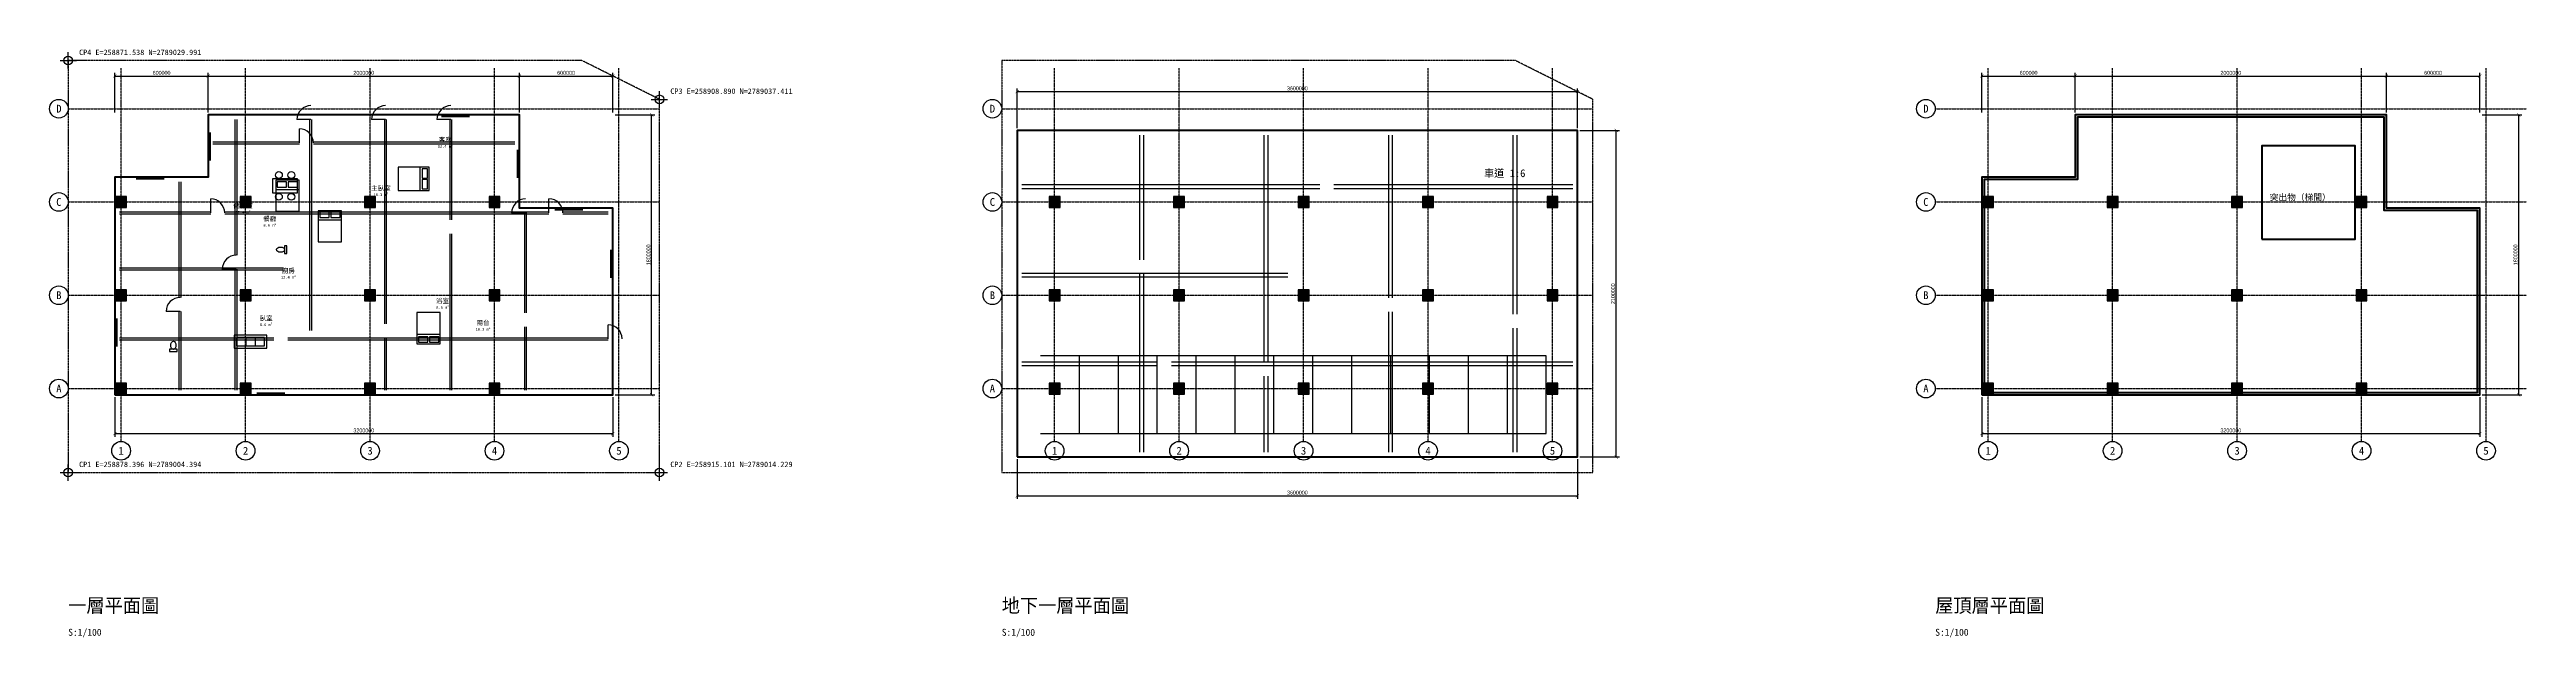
# Model space of a CAD drawing. Header units: millimetres. Extents: x -4200 to 155000, y -15610 to 22206.
import ezdxf
from ezdxf.enums import TextEntityAlignment as Align

# ---------------------------------------------------------------- set-up
doc = ezdxf.new("R2010")
doc.units = ezdxf.units.MM
doc.linetypes.add('CENTER', pattern=[5.08, 3.175, -0.635, 0.635, -0.635])
doc.linetypes.add('PHANTOM', pattern=[6.35, 3.175, -0.635, 0.635, -0.635, 0.635, -0.635])
for name, color, linetype in [('1F-COL', 8, 'Continuous'), ('1F-DIMS', 2, 'Continuous'), ('1F-DOOR', 4, 'Continuous'), ('1F-FURN', 8, 'Continuous'), ('1F-GRID', 1, 'Continuous'), ('1F-GRID-T', 1, 'Continuous'), ('1F-TEXT', 7, 'Continuous'), ('1F-WALL-INT', 3, 'Continuous'), ('1F-WIND', 5, 'Continuous'), ('B1-COL', 8, 'Continuous'), ('B1-DIMS', 2, 'Continuous'), ('B1-FURN', 8, 'Continuous'), ('B1-GRID', 1, 'Continuous'), ('B1-GRID-T', 1, 'Continuous'), ('B1-TEXT', 7, 'Continuous'), ('B1-WALL-INT', 3, 'Continuous'), ('C-CTRL', 6, 'Continuous'), ('C-PROP', 6, 'Continuous'), ('RF-COL', 8, 'Continuous'), ('RF-DIMS', 2, 'Continuous'), ('RF-GRID', 1, 'Continuous'), ('RF-GRID-T', 1, 'Continuous'), ('RF-TEXT', 7, 'Continuous'), ('TITLE', 7, 'Continuous')]:
    doc.layers.add(name, color=color, linetype=linetype)
for name, color, linetype, lineweight in [('1F-WALL', 7, 'Continuous', 50), ('B1-WALL', 7, 'Continuous', 50), ('RF-WALL', 7, 'Continuous', 50)]:
    doc.layers.add(name, color=color, linetype=linetype, lineweight=lineweight)
doc.styles.add('OpenSans', font='OpenSans-Regular.ttf')
doc.styles.add('OpenSansCondensed-Light', font='OpenSansCondensed-Light.ttf')
doc.dimstyles.new('EZDXF', dxfattribs={"dimtxt": 0.25, "dimasz": 0.175, "dimexe": 0.375, "dimexo": 0.125, "dimgap": 0.1, "dimtad": 1, "dimlfac": 100, "dimzin": 12, "dimdsep": 46, "dimtxsty": 'OpenSansCondensed-Light', "dimblk": 'ARCHTICK', "dimcen": 2.5, "dimazin": 3, "dimtfac": 0.5, "dimtmove": 2, "dimatfit": 3})

# ---------------------------------------------------------------- blocks, each defined once
blk = doc.blocks.new('FN_BED')
blk.add_line((0, 1400), (1500, 1400))
for points in [[(0, 0), (1500, 0), (1500, 2000), (0, 2000)], [(100, 1550), (700, 1550), (700, 1900), (100, 1900)], [(800, 1550), (1400, 1550), (1400, 1900), (800, 1900)]]:
    blk.add_lwpolyline(points, close=True)
blk = doc.blocks.new('FN_SOFA')
for p, q in [((750, 150), (750, 700)), ((1350, 150), (1350, 700))]:
    blk.add_line(p, q)
for points in [[(0, 0), (2100, 0), (2100, 850), (0, 850)], [(150, 150), (1950, 150), (1950, 700), (150, 700)]]:
    blk.add_lwpolyline(points, close=True)
blk = doc.blocks.new('FN_WC')
blk.add_lwpolyline([(-250, -150), (250, -150), (250, 0), (-250, 0)], close=True)
blk.add_ellipse((0, 250), major_axis=(0, 260), ratio=0.65)
blk = doc.blocks.new('FN_TABLE')
blk.add_lwpolyline([(0, 0), (1600, 0), (1600, 900), (0, 900)], close=True)
for centre in [(400, 1150), (1200, 1150), (400, -250), (1200, -250)]:
    blk.add_circle(centre, 220)
blk = doc.blocks.new('_ARCHTICK')
at = {"color": 0, "linetype": 'BYBLOCK', "const_width": 0.15}
blk.add_lwpolyline([(-0.5, -0.5), (0.5, 0.5)], dxfattribs=at)

msp = doc.modelspace()

# ---------------------------------------------------------------- hatches: boundary and pattern name
at = {"layer": '1F-COL'}
for points in [[(50, 12050), (750, 12050), (750, 12750), (50, 12750)], [(8050, 12050), (8750, 12050), (8750, 12750), (8050, 12750)], [(16050, 12050), (16750, 12050), (16750, 12750), (16050, 12750)], [(24050, 12050), (24750, 12050), (24750, 12750), (24050, 12750)], [(50, 6050), (750, 6050), (750, 6750), (50, 6750)], [(8050, 6050), (8750, 6050), (8750, 6750), (8050, 6750)], [(16050, 6050), (16750, 6050), (16750, 6750), (16050, 6750)], [(24050, 6050), (24750, 6050), (24750, 6750), (24050, 6750)], [(50, 50), (750, 50), (750, 750), (50, 750)], [(8050, 50), (8750, 50), (8750, 750), (8050, 750)], [(16050, 50), (16750, 50), (16750, 750), (16050, 750)], [(24050, 50), (24750, 50), (24750, 750), (24050, 750)]]:
    msp.add_hatch(color=8, dxfattribs=at).paths.add_polyline_path(points)
at = {"layer": 'B1-COL'}
for points in [[(60050, 12050), (60750, 12050), (60750, 12750), (60050, 12750)], [(68050, 12050), (68750, 12050), (68750, 12750), (68050, 12750)], [(76050, 12050), (76750, 12050), (76750, 12750), (76050, 12750)], [(84050, 12050), (84750, 12050), (84750, 12750), (84050, 12750)], [(92050, 12050), (92750, 12050), (92750, 12750), (92050, 12750)], [(60050, 6050), (60750, 6050), (60750, 6750), (60050, 6750)], [(68050, 6050), (68750, 6050), (68750, 6750), (68050, 6750)], [(76050, 6050), (76750, 6050), (76750, 6750), (76050, 6750)], [(84050, 6050), (84750, 6050), (84750, 6750), (84050, 6750)], [(92050, 6050), (92750, 6050), (92750, 6750), (92050, 6750)], [(60050, 50), (60750, 50), (60750, 750), (60050, 750)], [(68050, 50), (68750, 50), (68750, 750), (68050, 750)], [(76050, 50), (76750, 50), (76750, 750), (76050, 750)], [(84050, 50), (84750, 50), (84750, 750), (84050, 750)], [(92050, 50), (92750, 50), (92750, 750), (92050, 750)]]:
    msp.add_hatch(color=8, dxfattribs=at).paths.add_polyline_path(points)
at = {"layer": 'RF-COL'}
for points in [[(120050, 12050), (120750, 12050), (120750, 12750), (120050, 12750)], [(128050, 12050), (128750, 12050), (128750, 12750), (128050, 12750)], [(136050, 12050), (136750, 12050), (136750, 12750), (136050, 12750)], [(144050, 12050), (144750, 12050), (144750, 12750), (144050, 12750)], [(120050, 6050), (120750, 6050), (120750, 6750), (120050, 6750)], [(128050, 6050), (128750, 6050), (128750, 6750), (128050, 6750)], [(136050, 6050), (136750, 6050), (136750, 6750), (136050, 6750)], [(144050, 6050), (144750, 6050), (144750, 6750), (144050, 6750)], [(120050, 50), (120750, 50), (120750, 750), (120050, 750)], [(128050, 50), (128750, 50), (128750, 750), (128050, 750)], [(136050, 50), (136750, 50), (136750, 750), (136050, 750)], [(144050, 50), (144750, 50), (144750, 750), (144050, 750)]]:
    msp.add_hatch(color=8, dxfattribs=at).paths.add_polyline_path(points)

# ---------------------------------------------------------------- linework, layer by layer
at = {"layer": '1F-COL'}
for points in [[(50, 12050), (750, 12050), (750, 12750), (50, 12750)], [(8050, 12050), (8750, 12050), (8750, 12750), (8050, 12750)], [(16050, 12050), (16750, 12050), (16750, 12750), (16050, 12750)], [(24050, 12050), (24750, 12050), (24750, 12750), (24050, 12750)], [(50, 6050), (750, 6050), (750, 6750), (50, 6750)], [(8050, 6050), (8750, 6050), (8750, 6750), (8050, 6750)], [(16050, 6050), (16750, 6050), (16750, 6750), (16050, 6750)], [(24050, 6050), (24750, 6050), (24750, 6750), (24050, 6750)], [(50, 50), (750, 50), (750, 750), (50, 750)], [(8050, 50), (8750, 50), (8750, 750), (8050, 750)], [(16050, 50), (16750, 50), (16750, 750), (16050, 750)], [(24050, 50), (24750, 50), (24750, 750), (24050, 750)]]:
    msp.add_lwpolyline(points, close=True, dxfattribs=at)
at = {"layer": '1F-DOOR'}
for p, q in [((12600, 17700), (11700, 17700)), ((17400, 17700), (16500, 17700)), ((21600, 17700), (20700, 17700)), ((11861, 16200), (11861, 17100)), ((6159, 11700), (6159, 12600)), ((26400, 11700), (25500, 11700)), ((27900, 11700), (27900, 12600)), ((7800, 8078), (6900, 8078)), ((4200, 5363), (3300, 5363)), ((31700, 3600), (31700, 4500))]:
    msp.add_line(p, q, dxfattribs=at)
for centre, start, end in [((12600, 17700), 90, 180), ((17400, 17700), 90, 180), ((21600, 17700), 90, 180), ((11861, 16200), 0, 90), ((6159, 11700), 0, 90), ((26400, 11700), 90, 180), ((27900, 11700), 0, 90), ((7800, 8078), 90, 180), ((4200, 5363), 90, 180), ((31700, 3600), 0, 90)]:
    msp.add_arc(centre, 900, start, end, dxfattribs=at)
at = {"layer": '1F-GRID', "linetype": 'CENTER'}
for p, q in [((400, -3000), (400, 21000)), ((8400, -3000), (8400, 21000)), ((16400, -3000), (16400, 21000)), ((24400, -3000), (24400, 21000)), ((32400, -3000), (32400, 21000)), ((-3000, 18400), (35000, 18400)), ((-3000, 12400), (35000, 12400)), ((-3000, 6400), (35000, 6400)), ((-3000, 400), (35000, 400))]:
    msp.add_line(p, q, dxfattribs=at)
at = {"layer": '1F-GRID-T'}
for centre in [(-3600, 18400), (-3600, 12400), (-3600, 6400), (-3600, 400), (400, -3600), (8400, -3600), (16400, -3600), (24400, -3600), (32400, -3600)]:
    msp.add_circle(centre, 600, dxfattribs=at)
at = {"layer": '1F-WALL'}
msp.add_lwpolyline([(0, 0), (32000, 0), (32000, 12000), (26000, 12000), (26000, 18000), (6000, 18000), (6000, 14000), (0, 14000)], close=True, dxfattribs=at)
at = {"layer": '1F-WALL-INT'}
for p, q in [((7740, 8978), (7740, 17700)), ((7860, 8978), (7860, 17700)), ((12540, 4130), (12540, 17700)), ((12660, 4130), (12660, 17700)), ((17340, 4569), (17340, 17700)), ((17460, 4569), (17460, 17700)), ((21540, 11252), (21540, 17700)), ((21660, 11252), (21660, 17700)), ((6300, 16260), (11861, 16260)), ((6300, 16140), (11861, 16140)), ((12761, 16260), (25700, 16260)), ((12761, 16140), (25700, 16140)), ((4140, 6263), (4140, 13700)), ((4260, 6263), (4260, 13700)), ((300, 11760), (6159, 11760)), ((300, 11640), (6159, 11640)), ((7059, 11760), (25700, 11760)), ((7059, 11640), (25700, 11640)), ((25700, 11760), (27900, 11760)), ((25700, 11640), (27900, 11640)), ((26340, 5262), (26340, 11700)), ((26460, 5262), (26460, 11700)), ((28800, 11760), (31700, 11760)), ((28800, 11640), (31700, 11640)), ((21540, 300), (21540, 10352)), ((21660, 300), (21660, 10352)), ((300, 8160), (10842, 8160)), ((300, 8040), (10842, 8040)), ((7740, 300), (7740, 8078)), ((7860, 300), (7860, 8078)), ((4140, 300), (4140, 5363)), ((4260, 300), (4260, 5363)), ((300, 3660), (10222, 3660)), ((300, 3540), (10222, 3540)), ((11122, 3660), (31700, 3660)), ((11122, 3540), (31700, 3540)), ((17340, 300), (17340, 3669)), ((17460, 300), (17460, 3669)), ((26340, 300), (26340, 4362)), ((26460, 300), (26460, 4362))]:
    msp.add_line(p, q, dxfattribs=at)
at = {"layer": '1F-WIND'}
for p, q in [((22801.23825, 17934), (21001.23825, 17934)), ((22801.23825, 17868), (21001.23825, 17868)), ((6066, 16863.43414), (6066, 15063.43414)), ((6132, 16863.43414), (6132, 15063.43414)), ((25868, 13947.7601), (25868, 15747.7601)), ((25934, 13947.7601), (25934, 15747.7601)), ((3175.44464, 13934), (1375.44464, 13934)), ((3175.44464, 13868), (1375.44464, 13868)), ((30073.57343, 11934), (28273.57343, 11934)), ((30073.57343, 11868), (28273.57343, 11868)), ((31868, 7521.53941), (31868, 9321.53941)), ((31934, 7521.53941), (31934, 9321.53941)), ((66, 4914.0931), (66, 3114.0931)), ((132, 4914.0931), (132, 3114.0931)), ((9126.43953, 132), (10926.43953, 132)), ((9126.43953, 66), (10926.43953, 66))]:
    msp.add_line(p, q, dxfattribs=at)
at = {"layer": 'B1-COL'}
for points in [[(60050, 12050), (60750, 12050), (60750, 12750), (60050, 12750)], [(68050, 12050), (68750, 12050), (68750, 12750), (68050, 12750)], [(76050, 12050), (76750, 12050), (76750, 12750), (76050, 12750)], [(84050, 12050), (84750, 12050), (84750, 12750), (84050, 12750)], [(92050, 12050), (92750, 12050), (92750, 12750), (92050, 12750)], [(60050, 6050), (60750, 6050), (60750, 6750), (60050, 6750)], [(68050, 6050), (68750, 6050), (68750, 6750), (68050, 6750)], [(76050, 6050), (76750, 6050), (76750, 6750), (76050, 6750)], [(84050, 6050), (84750, 6050), (84750, 6750), (84050, 6750)], [(92050, 6050), (92750, 6050), (92750, 6750), (92050, 6750)], [(60050, 50), (60750, 50), (60750, 750), (60050, 750)], [(68050, 50), (68750, 50), (68750, 750), (68050, 750)], [(76050, 50), (76750, 50), (76750, 750), (76050, 750)], [(84050, 50), (84750, 50), (84750, 750), (84050, 750)], [(92050, 50), (92750, 50), (92750, 750), (92050, 750)]]:
    msp.add_lwpolyline(points, close=True, dxfattribs=at)
at = {"layer": 'B1-FURN'}
for points in [[(59500, -2500), (62000, -2500), (62000, 2500), (59500, 2500)], [(62000, -2500), (64500, -2500), (64500, 2500), (62000, 2500)], [(64500, -2500), (67000, -2500), (67000, 2500), (64500, 2500)], [(67000, -2500), (69500, -2500), (69500, 2500), (67000, 2500)], [(69500, -2500), (72000, -2500), (72000, 2500), (69500, 2500)], [(72000, -2500), (74500, -2500), (74500, 2500), (72000, 2500)], [(74500, -2500), (77000, -2500), (77000, 2500), (74500, 2500)], [(77000, -2500), (79500, -2500), (79500, 2500), (77000, 2500)], [(79500, -2500), (82000, -2500), (82000, 2500), (79500, 2500)], [(82000, -2500), (84500, -2500), (84500, 2500), (82000, 2500)], [(84500, -2500), (87000, -2500), (87000, 2500), (84500, 2500)], [(87000, -2500), (89500, -2500), (89500, 2500), (87000, 2500)], [(89500, -2500), (92000, -2500), (92000, 2500), (89500, 2500)]]:
    msp.add_lwpolyline(points, dxfattribs=at)
at = {"layer": 'B1-GRID', "linetype": 'CENTER'}
for p, q in [((60400, -3000), (60400, 21000)), ((68400, -3000), (68400, 21000)), ((76400, -3000), (76400, 21000)), ((84400, -3000), (84400, 21000)), ((92400, -3000), (92400, 21000)), ((57000, 18400), (95000, 18400)), ((57000, 12400), (95000, 12400)), ((57000, 6400), (95000, 6400)), ((57000, 400), (95000, 400))]:
    msp.add_line(p, q, dxfattribs=at)
at = {"layer": 'B1-GRID-T'}
for centre in [(56400, 18400), (56400, 12400), (56400, 6400), (56400, 400), (60400, -3600), (68400, -3600), (76400, -3600), (84400, -3600), (92400, -3600)]:
    msp.add_circle(centre, 600, dxfattribs=at)
at = {"layer": 'B1-WALL'}
msp.add_lwpolyline([(58000, -4000), (94000, -4000), (94000, 17000), (58000, 17000)], close=True, dxfattribs=at)
at = {"layer": 'B1-WALL-INT'}
for p, q in [((65875, 8689), (65875, 16700)), ((66125, 8689), (66125, 16700)), ((73875, 2101), (73875, 16700)), ((74125, 2101), (74125, 16700)), ((81875, 6239), (81875, 16700)), ((82125, 6239), (82125, 16700)), ((89875, 5189), (89875, 16700)), ((90125, 5189), (90125, 16700)), ((58300, 13525), (77453, 13525)), ((58300, 13275), (77453, 13275)), ((78353, 13525), (93700, 13525)), ((78353, 13275), (93700, 13275)), ((58300, 7825), (75387, 7825)), ((58300, 7575), (75387, 7575)), ((65875, -3700), (65875, 7789)), ((66125, -3700), (66125, 7789)), ((81875, -3700), (81875, 5339)), ((82125, -3700), (82125, 5339)), ((89875, -3700), (89875, 4289)), ((90125, -3700), (90125, 4289)), ((58300, 2125), (67015, 2125)), ((58300, 1875), (67015, 1875)), ((67915, 2125), (93700, 2125)), ((67915, 1875), (93700, 1875)), ((73875, -3700), (73875, 1201)), ((74125, -3700), (74125, 1201))]:
    msp.add_line(p, q, dxfattribs=at)
at = {"layer": 'C-CTRL'}
for p, q in [((-3525, 21500), (-2475, 21500)), ((-3000, 20975), (-3000, 22025)), ((35000, 18475), (35000, 19525)), ((34475, 19000), (35525, 19000)), ((-3000, -5525), (-3000, -4475)), ((35000, -5525), (35000, -4475)), ((-3525, -5000), (-2475, -5000)), ((34475, -5000), (35525, -5000))]:
    msp.add_line(p, q, dxfattribs=at)
for centre in [(-3000, 21500), (35000, 19000), (-3000, -5000), (35000, -5000)]:
    msp.add_circle(centre, 280, dxfattribs=at)
at = {"layer": 'C-PROP', "linetype": 'PHANTOM'}
for points in [[(-3000, -5000), (35000, -5000), (35000, 19000), (30000, 21500), (-3000, 21500)], [(57000, -5000), (95000, -5000), (95000, 19000), (90000, 21500), (57000, 21500)]]:
    msp.add_lwpolyline(points, close=True, dxfattribs=at)
at = {"layer": 'RF-COL'}
for points in [[(120050, 12050), (120750, 12050), (120750, 12750), (120050, 12750)], [(128050, 12050), (128750, 12050), (128750, 12750), (128050, 12750)], [(136050, 12050), (136750, 12050), (136750, 12750), (136050, 12750)], [(144050, 12050), (144750, 12050), (144750, 12750), (144050, 12750)], [(120050, 6050), (120750, 6050), (120750, 6750), (120050, 6750)], [(128050, 6050), (128750, 6050), (128750, 6750), (128050, 6750)], [(136050, 6050), (136750, 6050), (136750, 6750), (136050, 6750)], [(144050, 6050), (144750, 6050), (144750, 6750), (144050, 6750)], [(120050, 50), (120750, 50), (120750, 750), (120050, 750)], [(128050, 50), (128750, 50), (128750, 750), (128050, 750)], [(136050, 50), (136750, 50), (136750, 750), (136050, 750)], [(144050, 50), (144750, 50), (144750, 750), (144050, 750)]]:
    msp.add_lwpolyline(points, close=True, dxfattribs=at)
at = {"layer": 'RF-GRID', "linetype": 'CENTER'}
for p, q in [((120400, -3000), (120400, 21000)), ((128400, -3000), (128400, 21000)), ((136400, -3000), (136400, 21000)), ((144400, -3000), (144400, 21000)), ((152400, -3000), (152400, 21000)), ((117000, 18400), (155000, 18400)), ((117000, 12400), (155000, 12400)), ((117000, 6400), (155000, 6400)), ((117000, 400), (155000, 400))]:
    msp.add_line(p, q, dxfattribs=at)
at = {"layer": 'RF-GRID-T'}
for centre in [(116400, 18400), (116400, 12400), (116400, 6400), (116400, 400), (120400, -3600), (128400, -3600), (136400, -3600), (144400, -3600), (152400, -3600)]:
    msp.add_circle(centre, 600, dxfattribs=at)
at = {"layer": 'RF-WALL'}
for points in [[(120000, 0), (152000, 0), (152000, 12000), (146000, 12000), (146000, 18000), (126000, 18000), (126000, 14000), (120000, 14000)], [(120150, 150), (151850, 150), (151850, 11850), (145850, 11850), (145850, 17850), (126150, 17850), (126150, 13850), (120150, 13850)], [(138000, 10000), (144000, 10000), (144000, 16000), (138000, 16000)]]:
    msp.add_lwpolyline(points, close=True, dxfattribs=at)

# ---------------------------------------------------------------- block references
at = {"layer": '1F-FURN'}
for name, p in [('FN_TABLE', (10140, 12983)), ('FN_BED', (10340, 11803)), ('FN_BED', (13076, 9841)), ('FN_WC', (3759, 2929))]:
    msp.add_blockref(name, p, dxfattribs=at)
for name, p, rotation in [('FN_BED', (18201, 14635), 270), ('FN_WC', (10898, 9334), 90), ('FN_BED', (20917, 5283), 180), ('FN_SOFA', (9756, 3842), 180)]:
    msp.add_blockref(name, p, dxfattribs=dict(at, rotation=rotation))

# ---------------------------------------------------------------- texts
at = {"layer": '1F-GRID-T'}
for s, p in [('D', (-3600, 18400)), ('C', (-3600, 12400)), ('B', (-3600, 6400)), ('A', (-3600, 400)), ('1', (400, -3600)), ('2', (8400, -3600)), ('3', (16400, -3600)), ('4', (24400, -3600)), ('5', (32400, -3600))]:
    msp.add_text(s, height=500, dxfattribs=at).set_placement(p, align=Align.MIDDLE_CENTER)
at = {"layer": '1F-TEXT'}
for s, p in [('12.4 m²', (21237, 15988)), ('18.3 m²', (17099, 12869)), ('12.4 m²', (8237, 11738)), ('8.6 m²', (9959, 10904)), ('12.4 m²', (11153, 7560)), ('8.6 m²', (21064, 5620)), ('8.6 m²', (9718, 4507)), ('18.3 m²', (23662, 4214))]:
    msp.add_text(s, height=180, dxfattribs=at).set_placement(p, align=Align.MIDDLE_CENTER)
at = {"layer": '1F-TEXT', "style": 'OpenSans'}
for s, p in [('客廳', (21237, 16408)), ('主臥室', (17099, 13289)), ('儲藏室', (8237, 12158)), ('餐廳', (9959, 11324)), ('廚房', (11153, 7980)), ('臥室', (9718, 4927)), ('浴室', (21064, 6040)), ('陽台', (23662, 4634))]:
    msp.add_text(s, height=300, dxfattribs=at).set_placement(p, align=Align.MIDDLE_CENTER)
at = {"layer": 'B1-GRID-T'}
for s, p in [('D', (56400, 18400)), ('C', (56400, 12400)), ('B', (56400, 6400)), ('A', (56400, 400)), ('1', (60400, -3600)), ('2', (68400, -3600)), ('3', (76400, -3600)), ('4', (84400, -3600)), ('5', (92400, -3600))]:
    msp.add_text(s, height=500, dxfattribs=at).set_placement(p, align=Align.MIDDLE_CENTER)
at = {"layer": 'B1-TEXT'}
msp.add_text('車道 1:6', height=500, dxfattribs=at).set_placement((88000, 14000))
at = {"layer": 'C-CTRL'}
for s, p in [('CP4 E=258871.538 N=2789029.991', (-2300, 21850)), ('CP3 E=258908.890 N=2789037.411', (35700, 19350)), ('CP1 E=258878.396 N=2789004.394', (-2300, -4650)), ('CP2 E=258915.101 N=2789014.229', (35700, -4650))]:
    msp.add_text(s, height=350, dxfattribs=at).set_placement(p)
at = {"layer": 'RF-GRID-T'}
for s, p in [('D', (116400, 18400)), ('C', (116400, 12400)), ('B', (116400, 6400)), ('A', (116400, 400)), ('1', (120400, -3600)), ('2', (128400, -3600)), ('3', (136400, -3600)), ('4', (144400, -3600)), ('5', (152400, -3600))]:
    msp.add_text(s, height=500, dxfattribs=at).set_placement(p, align=Align.MIDDLE_CENTER)
at = {"layer": 'RF-TEXT'}
msp.add_text('突出物（梯間）', height=400, dxfattribs=at).set_placement((138500, 12500))
at = {"layer": 'TITLE'}
for s, height, p in [('一層平面圖', 900, (-3000, -14000)), ('地下一層平面圖', 900, (57000, -14000)), ('屋頂層平面圖', 900, (117000, -14000)), ('S:1/100', 450, (-3000, -15500)), ('S:1/100', 450, (57000, -15500)), ('S:1/100', 450, (117000, -15500))]:
    msp.add_text(s, height=height, dxfattribs=at).set_placement(p)

# ---------------------------------------------------------------- dimensions: what is measured, and where the dimension line sits
at = {"layer": '1F-DIMS'}
for base, p1, p2 in [((0, 20500), (0, 18000), (6000, 18000)), ((6000, 20500), (6000, 18000), (26000, 18000)), ((26000, 20500), (26000, 18000), (32000, 18000)), ((0, -2500), (0, 0), (32000, 0))]:
    msp.add_linear_dim(base=base, p1=p1, p2=p2, dimstyle='EZDXF', override={"dimtxt": 250, "dimasz": 200, "dimexe": 200, "dimexo": 150, "dimgap": 80, "dimtsz": 0}, dxfattribs=at).render()
msp.add_linear_dim(base=(34500, 0), p1=(32000, 0), p2=(32000, 18000), angle=90, dimstyle='EZDXF', override={"dimtxt": 250, "dimasz": 200, "dimexe": 200, "dimexo": 150, "dimgap": 80, "dimtsz": 0}, dxfattribs=at).render()
at = {"layer": 'B1-DIMS'}
for base, p1, p2 in [((58000, 19500), (58000, 17000), (94000, 17000)), ((58000, -6500), (58000, -4000), (94000, -4000))]:
    msp.add_linear_dim(base=base, p1=p1, p2=p2, dimstyle='EZDXF', override={"dimtxt": 250, "dimasz": 200, "dimexe": 200, "dimexo": 150, "dimgap": 80, "dimtsz": 0}, dxfattribs=at).render()
msp.add_linear_dim(base=(96500, -4000), p1=(94000, -4000), p2=(94000, 17000), angle=90, dimstyle='EZDXF', override={"dimtxt": 250, "dimasz": 200, "dimexe": 200, "dimexo": 150, "dimgap": 80, "dimtsz": 0}, dxfattribs=at).render()
at = {"layer": 'RF-DIMS'}
for base, p1, p2 in [((120000, 20500), (120000, 18000), (126000, 18000)), ((126000, 20500), (126000, 18000), (146000, 18000)), ((146000, 20500), (146000, 18000), (152000, 18000)), ((120000, -2500), (120000, 0), (152000, 0))]:
    msp.add_linear_dim(base=base, p1=p1, p2=p2, dimstyle='EZDXF', override={"dimtxt": 250, "dimasz": 200, "dimexe": 200, "dimexo": 150, "dimgap": 80, "dimtsz": 0}, dxfattribs=at).render()
msp.add_linear_dim(base=(154500, 0), p1=(152000, 0), p2=(152000, 18000), angle=90, dimstyle='EZDXF', override={"dimtxt": 250, "dimasz": 200, "dimexe": 200, "dimexo": 150, "dimgap": 80, "dimtsz": 0}, dxfattribs=at).render()

doc.saveas('drawing.dxf')
